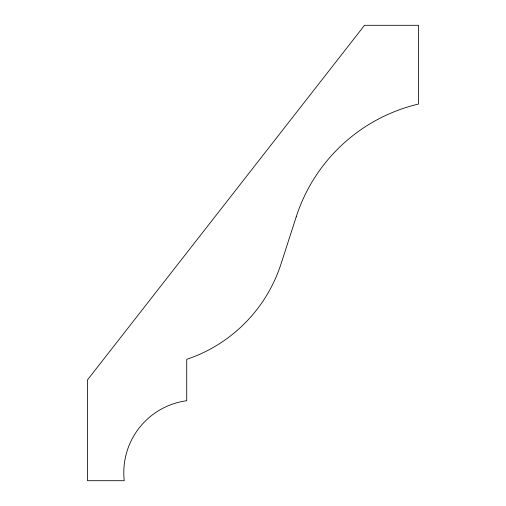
<?xml version="1.0" encoding="UTF-8"?>
<svg xmlns="http://www.w3.org/2000/svg" width="506" height="506" viewBox="0 0 506 506"><rect width="100%" height="100%" fill="white"/><g stroke="black" fill="none" stroke-linecap="round" stroke-linejoin="round"><path stroke-width="0.76" d="M296.219 216.84L281.026 263.917A148.941 148.941 0 0 1 186.727 359.355L186.727 400.727A72.56 72.56 0 0 0 124.242 480.7L87.487 480.7L87.487 379.898L364.535 25.3L418.513 25.3L418.513 104.053A169.295 169.295 0 0 0 296.219 216.84"/></g></svg>
